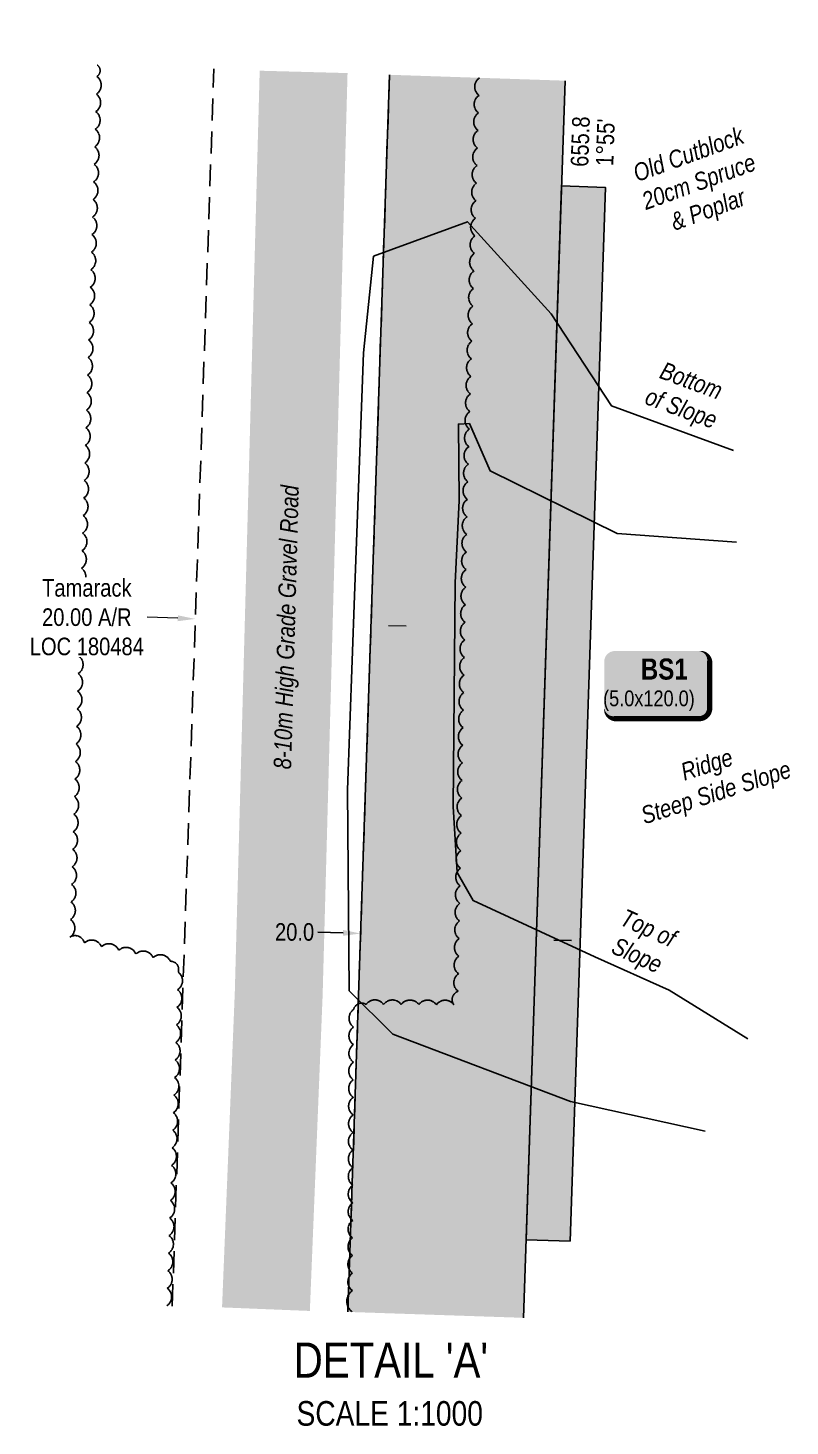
# Model space of a CAD drawing. Extents: x 329124 to 332550, y 6141944 to 6144607.
# Drawn here: x 329124 to 329558, y 6142315 to 6143111 of the extents above; entities that cross this region are included whole.
import ezdxf
from ezdxf.enums import TextEntityAlignment as Align

# ---------------------------------------------------------------- set-up
doc = ezdxf.new("R2010")
doc.units = 0
doc.header["$LTSCALE"] = 5
doc.header["$PDSIZE"] = 0.5
doc.linetypes.add('0', pattern=[1, 1, 0])
doc.linetypes.add('foc-ACCESSROAD', pattern=[3.75, 2.5, -1.25])
doc.layers.get('Defpoints').update_dxf_attribs({"color": 9})
for name, color, linetype in [('AS-ROADS', 254, 'Continuous'), ('C-AR', 13, 'foc-ACCESSROAD'), ('DETAIL-T', 7, 'Continuous'), ('L-BD1', 253, 'Continuous'), ('P-PROPOSED', 10, 'Continuous'), ('P-PROPOSED-H', 21, 'Continuous'), ('P-TEMP-BLOCKS', 250, 'Continuous'), ('P-TEMP-H', 41, 'Continuous'), ('P-TEMP_BANK STABILIZATION', 46, 'Continuous'), ('P-TXT', 4, 'Continuous'), ('T-BUSH', 110, '0'), ('T-BUSH-T', 110, 'Continuous'), ('T-SLOPE', 48, 'Continuous')]:
    doc.layers.add(name, color=color, linetype=linetype)
doc.layers.add('C-AR-T', color=13, linetype='Continuous', lineweight=9)
doc.layers.add('T-TEXT', color=48, linetype='Continuous', lineweight=18)
doc.styles.add('80', font='ARIALN.TTF', dxfattribs={"height": 10})
doc.styles.add('80CG', font='ARIALN.TTF', dxfattribs={"height": 10})
doc.styles.add('80L', font='ARIALN.TTF', dxfattribs={"height": 10})
doc.styles.add('BOLD', font='ARIALNB.TTF')
doc.dimstyles.new('Compass 5 000', dxfattribs={"dimscale": 5, "dimtxt": 9, "dimasz": 2, "dimexe": 0.2, "dimexo": 0.0625, "dimgap": 0.5, "dimtad": 0, "dimtih": 1, "dimtoh": 1, "dimzin": 0, "dimdsep": 46, "dimtxsty": '80CG', "dimcen": 0.1, "dimse1": 1, "dimse2": 1, "dimclrd": 256, "dimclrt": 256, "dimaunit": 1, "dimadec": 4, "dimazin": 0, "dimtfac": 0.06, "dimtofl": 0, "dimtmove": 0, "dimatfit": 1, "dimfxl": 0.2, "dimtolj": 1, "dimtzin": 0, "dimlwd": -1, "dimarcsym": 0})

# ---------------------------------------------------------------- blocks, each defined once
blk = doc.blocks.new('*U394')
at = {"true_color": 0xff8aff}
h = blk.add_hatch(color=211, dxfattribs=at)
edge = h.paths.add_edge_path()
edge.add_line((-24, -20), (24, -20))
edge.add_arc((24, -14), 6, 270, 360)
edge.add_line((30, -14), (30, 12.5))
edge.add_arc((24, 12.5), 6, 0, 90)
edge.add_line((24, 18.5), (-24, 18.5))
edge.add_arc((-24, 12.5), 6, 90, 180)
edge.add_line((-30, 12.5), (-30, -14))
edge.add_arc((-24, -14), 6, 180, 270)
at = {"color": 250, "flags": 128}
blk.add_lwpolyline([(-24, -20, 3, 3, 0), (24, -20, 3, 3, 0.414214), (30, -14, 3, 3, 0), (30, 12.5, 3, 0, 0.414214), (24, 18.5, 0, 0, 0), (-24, 18.5, 0, 0, 0.414214), (-30, 12.5, 0, 0, 0), (-30, -14, 0, 3, 0.414214)], format="xyseb", close=True, dxfattribs=at)
at = {"flags": 128}
blk.add_lwpolyline([(-12.31, -8.09, 0, 7.5, 0), (0, 0, 0, 0, 0)], format="xyseb", dxfattribs=at)
at = {"color": 250}
for tag, p, height, style in [('TEMP_AREA_W1_001', (-9.21, 2.24), 12, 'BOLD'), ('ENTER_TEXT_001', (-30.66, -12.93), 9, '80')]:
    blk.add_attdef(tag, p, '', height=height, dxfattribs=dict(at, style=style))
blk = doc.blocks.new('*D397')
at = {"layer": 'C-AR-T', "transparency": 16777216}
for p, q in [((329209.26, 6142774.65), (329191.79, 6142775.23)), ((329329.2, 6142770.61), (329339.19, 6142770.28))]:
    blk.add_line(p, q, dxfattribs=at)
for points in [[(329209.32, 6142776.31), (329209.21, 6142772.98), (329219.26, 6142774.31)], [(329329.25, 6142772.28), (329329.14, 6142768.95), (329319.2, 6142770.95)]]:
    blk.add_solid(points, dxfattribs=at)
at = {"layer": 'Defpoints', "color": 0, "transparency": 16777216}
for p in [(329219.28, 6142774.92), (329319.2, 6142770.95), (329319.22, 6142771.56)]:
    blk.add_point(p, dxfattribs=at)
at = {"layer": 'C-AR-T', "transparency": 16777216, "insert": (329157.5, 6142775.23), "char_height": 10, "attachment_point": 5, "style": '80CG', "bg_fill": 3, "box_fill_scale": 1.1, "bg_fill_color": 256, "bg_fill_true_color": 13158600, "bg_fill_transparency": 0}
blk.add_mtext('\\A1;Tamarack\\P20.00 A/R\\PLOC 180484', dxfattribs=at)
blk = doc.blocks.new('*D398')
at = {"layer": 'Defpoints', "color": 0, "transparency": 16777216}
for p in [(329313.11, 6142590.95), (329313.25, 6142595.29), (329413.08, 6142587.59)]:
    blk.add_point(p, dxfattribs=at)
at = {"layer": 'P-TXT', "transparency": 16777216}
for p, q in [((329303.26, 6142595.63), (329288.92, 6142596.11)), ((329423.22, 6142591.59), (329433.22, 6142591.25))]:
    blk.add_line(p, q, dxfattribs=at)
for points in [[(329303.31, 6142597.29), (329303.2, 6142593.96), (329313.25, 6142595.29)], [(329423.28, 6142593.26), (329423.17, 6142589.92), (329413.23, 6142591.93)]]:
    blk.add_solid(points, dxfattribs=at)
at = {"layer": 'P-TXT', "transparency": 16777216, "insert": (329275.72, 6142596.11), "char_height": 10, "attachment_point": 5, "style": '80CG'}
blk.add_mtext('\\A1;20.0', dxfattribs=at)

msp = doc.modelspace()

# ---------------------------------------------------------------- hatches: boundary and pattern name
at = {"layer": 'P-PROPOSED-H'}
h = msp.add_hatch(color=256, dxfattribs=at)
h.dxf.hatch_style = 1
h.paths.add_polyline_path([(329429.659, 6143080.546), (329329.73, 6143083.906), (329306.059, 6142379.964), (329405.988, 6142376.61)])
at = {"layer": 'P-TEMP-H'}
h = msp.add_hatch(color=256, dxfattribs=at)
h.dxf.hatch_style = 1
h.paths.add_polyline_path([(329407.483, 6142421.073), (329427.605, 6143020.645), (329452.587, 6143019.804), (329432.465, 6142420.234)])

# ---------------------------------------------------------------- linework, layer by layer
at = {"layer": 'AS-ROADS', "const_width": 50, "flags": 128}
msp.add_lwpolyline([(329280.853, 6143085.55), (329266.694, 6142561.221), (329259.421, 6142381.529)], dxfattribs=at)
at = {"layer": 'C-AR', "flags": 128}
for points in [[(329206.109, 6142383.318), (329229.782, 6143087.267)], [(329329.726, 6143083.906), (329307.856, 6142433.588)]]:
    msp.add_lwpolyline(points, dxfattribs=at)
at = {"layer": 'P-PROPOSED', "flags": 128}
for points in [[(329306.059, 6142379.964), (329329.73, 6143083.906)], [(329429.659, 6143080.546), (329405.988, 6142376.61)]]:
    msp.add_lwpolyline(points, dxfattribs=at)
at = {"layer": 'P-TEMP_BANK STABILIZATION', "flags": 128}
msp.add_lwpolyline([(329407.483, 6142421.073), (329427.605, 6143020.645), (329452.587, 6143019.804), (329432.465, 6142420.234)], close=True, dxfattribs=at)
at = {"layer": 'T-BUSH', "flags": 128}
for points in [[(329202.966, 6142383.426, 0.5205671), (329203.309, 6142393.419, 0.5205671), (329203.653, 6142403.411, 0.5205671), (329203.996, 6142413.404, 0.5205671), (329204.339, 6142423.397, 0.5205671), (329204.683, 6142433.389, 0.5205671), (329205.026, 6142443.382, 0.5205671), (329205.37, 6142453.374, 0.5205671), (329205.713, 6142463.367, 0.5205671), (329206.057, 6142473.36, 0.5205671), (329206.4, 6142483.352, 0.5205671), (329206.743, 6142493.345, 0.5205671), (329207.087, 6142503.337, 0.5205671), (329207.43, 6142513.33, 0.5205671), (329207.774, 6142523.323, 0.5205671), (329208.117, 6142533.315, 0.5205671), (329208.46, 6142543.308, 0.5205671), (329208.804, 6142553.3, 0.5205671), (329209.147, 6142563.293, 0.5205671), (329209.491, 6142573.285, 0.5205671), (329204.994, 6142579.496, 0.5205671), (329195.215, 6142581.58, 0.5205671), (329185.436, 6142583.664, 0.5205671), (329175.657, 6142585.747, 0.5205671), (329165.878, 6142587.831, 0.5205671), (329156.099, 6142589.915, 0.5205671), (329147.914, 6142593.247, 0.5205671), (329148.227, 6142603.241, 0.5205671), (329148.54, 6142613.235, 0.5205671), (329148.853, 6142623.228, 0.5205671), (329149.166, 6142633.222, 0.5205671), (329149.479, 6142643.215, 0.5205671), (329149.792, 6142653.209, 0.5205671), (329150.105, 6142663.203, 0.5205671), (329150.418, 6142673.196, 0.5205671), (329150.731, 6142683.19, 0.5205671), (329151.044, 6142693.183, 0.5205671), (329151.357, 6142703.177, 0.5205671), (329151.67, 6142713.17, 0.5205671), (329151.983, 6142723.164, 0.5205671), (329152.296, 6142733.158, 0.5205671), (329152.609, 6142743.151, 0.5205671), (329152.922, 6142753.145, 0.5205671), (329153.235, 6142763.138, 0.5205671), (329153.548, 6142773.132, 0.5205671), (329153.861, 6142783.126, 0.5205671), (329154.174, 6142793.119, 0.5205671), (329154.487, 6142803.113, 0.5205671), (329154.8, 6142813.106, 0.5205671), (329155.113, 6142823.1, 0.5205671), (329155.426, 6142833.094, 0.5205671), (329155.739, 6142843.087, 0.5205671), (329156.052, 6142853.081, 0.5205671), (329156.365, 6142863.074, 0.5205671), (329156.678, 6142873.068, 0.5205671), (329156.991, 6142883.061, 0.5205671), (329157.304, 6142893.055, 0.5205671), (329157.617, 6142903.049, 0.5205671), (329157.93, 6142913.042, 0.5205671), (329158.243, 6142923.036, 0.5205671), (329158.556, 6142933.029, 0.5205671), (329158.869, 6142943.023, 0.5205671), (329159.182, 6142953.017, 0.5205671), (329159.495, 6142963.01, 0.5205671), (329159.808, 6142973.004, 0.5205671), (329160.121, 6142982.997, 0.5205671), (329160.434, 6142992.991, 0.5205671), (329160.747, 6143002.985, 0.5205671), (329161.06, 6143012.978, 0.5205671), (329161.373, 6143022.972, 0.5205671), (329161.686, 6143032.965, 0.5205671), (329161.999, 6143042.959, 0.5205671), (329162.312, 6143052.952, 0.5205671), (329162.625, 6143062.946, 0.5205671), (329162.937, 6143072.94, 0.5205671), (329163.25, 6143082.933, 0.5205671), (329163.456, 6143089.491, 0.5205671)], [(329380.94, 6143082.198, 0.5205671), (329380.652, 6143072.204, 0.5205671), (329380.363, 6143062.209, 0.5205671), (329380.075, 6143052.215, 0.5205671), (329379.787, 6143042.221, 0.5205671), (329379.498, 6143032.226, 0.5205671), (329379.21, 6143022.232, 0.5205671), (329378.922, 6143012.238, 0.5205671), (329378.633, 6143002.243, 0.5205671), (329378.345, 6142992.249, 0.5205671), (329378.057, 6142982.255, 0.5205671), (329377.768, 6142972.26, 0.5205671), (329377.48, 6142962.266, 0.5205671), (329377.192, 6142952.272, 0.5205671), (329376.903, 6142942.277, 0.5205671), (329376.615, 6142932.283, 0.5205671), (329376.327, 6142922.289, 0.5205671), (329376.038, 6142912.294, 0.5205671), (329375.75, 6142902.3, 0.5205671), (329375.462, 6142892.306, 0.5205671), (329375.173, 6142882.311, 0.5205671), (329374.885, 6142872.317, 0.5205671), (329374.597, 6142862.323, 0.5205671), (329374.309, 6142852.328, 0.5205671), (329374.02, 6142842.334, 0.5205671), (329373.826, 6142832.338, 0.5205671), (329373.641, 6142822.341, 0.5205671), (329373.455, 6142812.344, 0.5205671), (329373.269, 6142802.347, 0.5205671), (329373.083, 6142792.351, 0.5205671), (329372.898, 6142782.354, 0.5205671), (329372.712, 6142772.357, 0.5205671), (329372.526, 6142762.36, 0.5205671), (329372.34, 6142752.363, 0.5205671), (329372.155, 6142742.367, 0.5205671), (329371.969, 6142732.37, 0.5205671), (329371.783, 6142722.373, 0.5205671), (329371.597, 6142712.376, 0.5205671), (329371.412, 6142702.38, 0.5205671), (329371.226, 6142692.383, 0.5205671), (329371.04, 6142682.386, 0.5205671), (329370.854, 6142672.389, 0.5205671), (329370.669, 6142662.393, 0.5205671), (329370.483, 6142652.396, 0.5205671), (329370.297, 6142642.399, 0.5205671), (329370.111, 6142632.402, 0.5205671), (329369.926, 6142622.406, 0.5205671), (329369.74, 6142612.409, 0.5205671), (329369.554, 6142602.412, 0.5205671), (329369.368, 6142592.415, 0.5205671), (329369.183, 6142582.418, 0.5205671), (329368.997, 6142572.422, 0.5205671), (329368.811, 6142562.425, 0.5205671), (329366.387, 6142554.719, 0.5205671), (329356.389, 6142554.763, 0.5205671), (329346.39, 6142554.808, 0.5205671), (329336.392, 6142554.852, 0.5205671), (329326.394, 6142554.897, 0.5205671), (329316.395, 6142554.942, 0.5205671), (329309.307, 6142552.05, 0.5205671), (329309.264, 6142542.052, 0.5205671), (329309.22, 6142532.053, 0.5205671), (329309.176, 6142522.055, 0.5205671), (329309.132, 6142512.056, 0.5205671), (329309.088, 6142502.058, 0.5205671), (329309.045, 6142492.06, 0.5205671), (329309.001, 6142482.061, 0.5205671), (329308.957, 6142472.063, 0.5205671), (329308.913, 6142462.064, 0.5205671), (329308.869, 6142452.066, 0.5205671), (329308.826, 6142442.068, 0.5205671), (329308.782, 6142432.069, 0.5205671), (329308.738, 6142422.071, 0.5205671), (329308.694, 6142412.073, 0.5205671), (329308.65, 6142402.074, 0.5205671), (329308.607, 6142392.076, 0.5205671), (329308.554, 6142379.968, 0.5205671)]]:
    msp.add_lwpolyline(points, format="xyb", dxfattribs=at)
at = {"layer": 'T-SLOPE', "flags": 128}
for points in [[(329509.349, 6142482.911), (329432.609, 6142499.636), (329331.544, 6142538.081), (329306.854, 6142562.646), (329305.819, 6142677.111), (329309.789, 6142787.426), (329314.889, 6142925.761), (329320.634, 6142980.651), (329374.094, 6143000.321), (329421.654, 6142947.871), (329455.954, 6142895.596), (329525.359, 6142870.036)], [(329527.179, 6142817.956), (329459.309, 6142822.981), (329386.934, 6142858.611), (329375.219, 6142885.516), (329368.889, 6142885.111), (329369.379, 6142841.631), (329367.159, 6142794.766), (329365.929, 6142667.481), (329368.254, 6142629.931), (329377.304, 6142614.066), (329446.589, 6142582.066), (329488.749, 6142563.006), (329533.574, 6142535.441)]]:
    msp.add_lwpolyline(points, dxfattribs=at)

# ---------------------------------------------------------------- block references
at = {"layer": 'P-TEMP-BLOCKS', "xscale": 0.99984883, "yscale": 0.99984883, "zscale": 0.99984883}
msp.add_blockref('*U394', (329481.897, 6142737.522), dxfattribs=at).add_auto_attribs({'TEMP_AREA_W1_001': 'BS1', 'ENTER_TEXT_001': '(5.0x120.0)'})

# ---------------------------------------------------------------- texts
at = {"layer": 'DETAIL-T', "color": 3, "insert": (329211.161, 6142362.559), "char_height": 19.99395, "width": 235.87219, "attachment_point": 1, "style": '80CG'}
msp.add_mtext("\\pi64.05744;DETAIL 'A'\\P\\pi65.662;{\\H0.7x;SCALE 1:1000}", dxfattribs=at)
at = {"layer": 'L-BD1', "style": '80L'}
for s, p in [('655.8', (329438.232, 6143045.905)), ("1°55'", (329452.472, 6143045.426))]:
    msp.add_text(s, height=9.9985, rotation=88.0741, dxfattribs=at).set_placement(p, align=Align.MIDDLE)
at = {"layer": 'T-TEXT', "char_height": 9.99849, "attachment_point": 1, "style": '80L'}
for s, width, insert, rotation in [('\\pi3.14955;{\\fArial Narrow|b0|i1|c0|p34;Bottom\\P\\pi0.32938;of Slope}', 41.85307, (329483.19, 6142921.998), 339.782601), ('\\pi35.80698;{\\fArial Narrow|b0|i1|c0|p34;Ridge\\P\\pi6.64358;Steep Side Slope}', 100.71597, (329460.35, 6142680.727), 17.808341), ('\\pi4.65342;{\\fArial Narrow|b0|i1|c0|p34;Top of \\P\\pi6.82567;Slope}', 41.85307, (329460.002, 6142611.588), 335.672879)]:
    msp.add_mtext_dynamic_manual_height_columns(s, width=width, gutter_width=50.008, heights=[0], dxfattribs=dict(at, insert=insert, rotation=rotation))

# ---------------------------------------------------------------- dimensions: what is measured, and where the dimension line sits
at = {"layer": 'P-TXT'}
dim = msp.add_linear_dim(base=(329313.252, 6142595.29), p1=(329413.082, 6142587.588), p2=(329313.106, 6142590.952), angle=178.073257, text='20.0', dimstyle='Compass 5 000', dxfattribs=at)
dim.commit()
dim.dimension.update_dxf_attribs({"geometry": '*D398', "text_midpoint": (329275.716, 6142596.108), "dimtype": 161})

# ---------------------------------------------------------------- next in the draw order: texts
at = {"layer": 'T-BUSH-T', "insert": (329463.204, 6143030.753), "char_height": 9.99849, "attachment_point": 1, "rotation": 20, "style": '80L', "bg_fill": 3, "box_fill_scale": 1.1, "bg_fill_color": 256, "bg_fill_transparency": 0}
msp.add_mtext_dynamic_manual_height_columns('\\pi4.26024;{\\fArial Narrow|b0|i1|c0|p34;\\C48;Old Cutblock\\P\\pi3.56458;\\C256;20cm Spruce\\P\\pi14.81799;& Poplar}', width=73.66071, gutter_width=50, heights=[0], dxfattribs=at)

# ---------------------------------------------------------------- next in the draw order: dimensions: what is measured, and where the dimension line sits
at = {"layer": 'C-AR-T'}
dim = msp.add_linear_dim(base=(329319.201, 6142770.949), p1=(329219.278, 6142774.922), p2=(329319.222, 6142771.561), angle=358.073945, text='Tamarack\\P20.00 A/R\\PLOC 180484', dimstyle='Compass 5 000', override={"dimtfill": 1}, dxfattribs=at)
dim.commit()
dim.dimension.update_dxf_attribs({"geometry": '*D397', "text_midpoint": (329157.499, 6142775.234), "dimtype": 161})

# ---------------------------------------------------------------- next in the draw order: texts
at = {"layer": 'T-TEXT', "insert": (329263.547, 6142681.514), "char_height": 9.99849, "attachment_point": 1, "rotation": 88.453073, "style": '80L'}
msp.add_mtext_dynamic_manual_height_columns('\\pi7.39555;{\\fArial Narrow|b0|i1|c0|p34;8-10m High Grade Gravel Road}', width=176.12414, gutter_width=50, heights=[0], dxfattribs=at)

doc.saveas('drawing.dxf')
